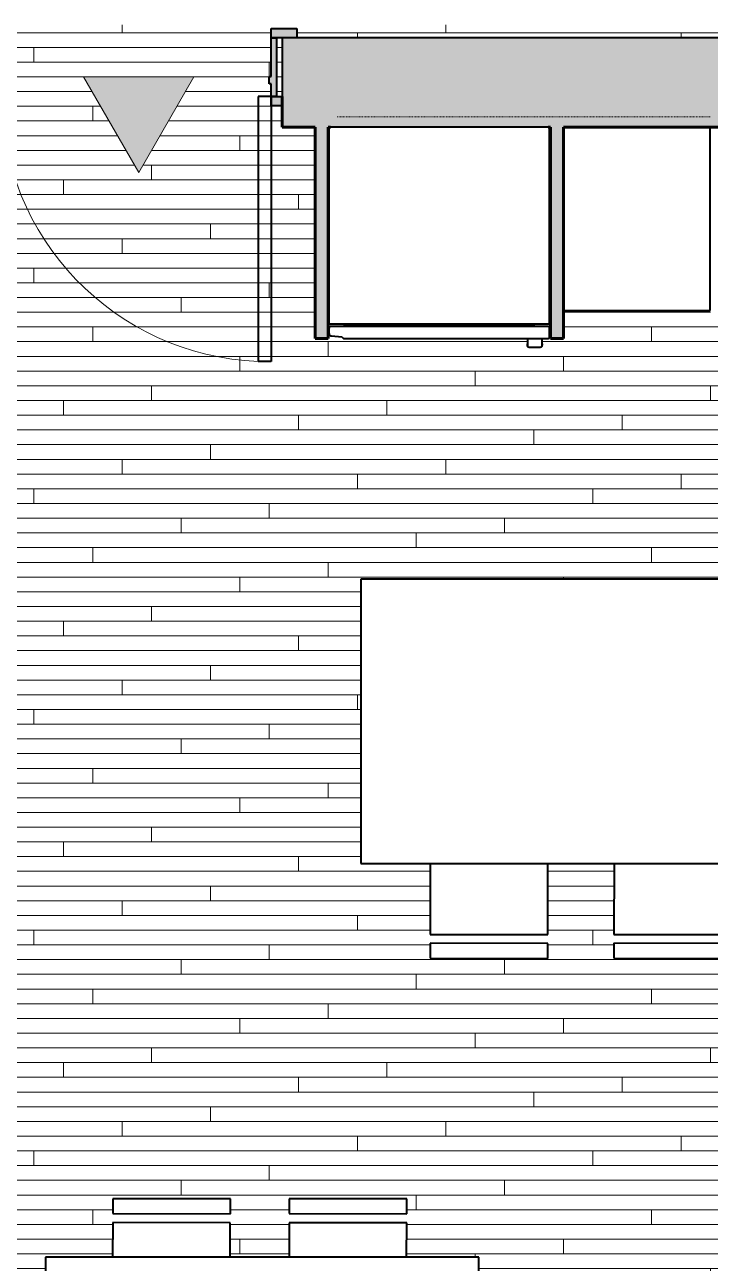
# Model space of a CAD drawing. Header units: inches. Extents: x 239 to 669, y -3424 to -2958.
# Drawn here: x 382.8 to 476, y -3126.5 to -2958.1 of the extents above; entities that cross this region are included whole.
import ezdxf

# ---------------------------------------------------------------- set-up
doc = ezdxf.new("R2010")
doc.units = ezdxf.units.IN
doc.header["$MEASUREMENT"] = 0
doc.linetypes.add('Hidden 1_16_', pattern=[0.09375, 0.0625, -0.03125])
for name, color, linetype, lineweight in [('A-DETL', 90, 'Continuous', 40), ('A-DETL-GENF', 92, 'Continuous', 9), ('A-DOOR', 31, 'Continuous', 40), ('A-DOOR-FRAM', 31, 'Continuous', 40), ('A-FLOR-PATT', 8, 'Continuous', 18), ('A-GENM', 13, 'Continuous', 40), ('A-WALL', 113, 'Continuous', 18), ('A-WALL-PATT', 111, 'Continuous', 18), ('I-FURN', 30, 'Continuous', 40), ('I-WALL', 2, 'Continuous', 40)]:
    doc.layers.add(name, color=color, linetype=linetype, lineweight=lineweight)

# ---------------------------------------------------------------- blocks, each defined once
blk = doc.blocks.new('counter 14 - counter 2-294870-UNIT 1')
at = {"layer": 'A-GENM', "color": 250}
for p, q in [((475.95, -2987.67), (475.95, -2962.75)), ((456.01, -2987.67), (475.95, -2987.67)), ((505.88, -2987.67), (525.07, -2987.67)), ((525.07, -2987.67), (525.07, -3047.57)), ((428.45, -3024.21), (428.45, -3062.87)), ((488.45, -3024.21), (428.45, -3024.21)), ((488.45, -3062.87), (488.45, -3024.21)), ((525.07, -3047.57), (550.12, -3047.57)), ((428.45, -3062.87), (488.45, -3062.87))]:
    blk.add_line(p, q, dxfattribs=at)
blk = doc.blocks.new('EMBARC Door - A - 36_ x 84_-255220-UNIT 1')
at = {"layer": 'A-DOOR-FRAM', "lineweight": 18}
h = blk.add_hatch(color=8, dxfattribs=at)
h.paths.add_polyline_path([(19.5, 4), (21.5, 4), (21.5, 5.25), (18, 5.25), (18, 4)], flags=0)
h.paths.add_polyline_path([(-19.5, 4), (-18, 4), (-18, 5.25), (-21.5, 5.25), (-21.5, 4)], flags=0)
h = blk.add_hatch(color=8, dxfattribs=at)
h.paths.add_polyline_path([(-18, -4), (-18, -2.25), (-17.75, -2.25), (-17.75, -1.25), (-18, -1.25), (-18, 4), (-18.75, 4), (-18.75, -4)], flags=0)
h.paths.add_polyline_path([(18.75, -4), (18.75, 4), (18, 4), (18, -1.25), (17.75, -1.25), (17.75, -2.25), (18, -2.25), (18, -4)], flags=0)
h = blk.add_hatch(color=8, dxfattribs=at)
h.paths.add_polyline_path([(-18, -5.25), (-18, -4), (-19.5, -4), (-19.5, -5.25)], flags=0)
h.paths.add_polyline_path([(19.5, -5.25), (19.5, -4), (18, -4), (18, -5.25)], flags=0)
at = {"layer": 'A-DOOR', "color": 250}
for p, q in [((16.25, -4), (16.25, -40)), ((18, -4), (16.25, -4)), ((18, -4), (18, -40)), ((18, -40), (16.25, -40))]:
    blk.add_line(p, q, dxfattribs=at)
at = {"layer": 'A-DOOR', "color": 8, "lineweight": 18}
blk.add_arc((17.73, -3.62), 36.41, 180, 267.6784, dxfattribs=at)
at = {"layer": 'A-DOOR-FRAM', "color": 250}
for p, q in [((-21.5, 4), (-21.5, 5.25)), ((-21.5, 5.25), (-18, 5.25)), ((-18, 5.25), (-18, 4)), ((18, 5.25), (21.5, 5.25)), ((18, 4), (18, 5.25)), ((21.5, 5.25), (21.5, 4)), ((-18, 4), (-19.5, 4)), ((-18.75, -4), (-18.75, 4)), ((-18.75, 4), (-18, 4)), ((-18, 4), (-18, -1.25)), ((19.5, 4), (18, 4)), ((18, 4), (18.75, 4)), ((18, -1.25), (18, 4)), ((18.75, 4), (18.75, -4)), ((-18, -1.25), (-17.75, -1.25)), ((-17.75, -1.25), (-17.75, -2.25)), ((17.75, -1.25), (18, -1.25)), ((17.75, -2.25), (17.75, -1.25)), ((-18, -2.25), (-18, -4)), ((-17.75, -2.25), (-18, -2.25)), ((18, -2.25), (17.75, -2.25)), ((18, -4), (18, -2.25)), ((-19.5, -4), (-18, -4)), ((-18, -4), (-18.75, -4)), ((-18, -4), (-18, -5.25)), ((18, -5.25), (18, -4)), ((18, -4), (19.5, -4)), ((18.75, -4), (18, -4)), ((-18, -5.25), (-19.5, -5.25)), ((19.5, -5.25), (18, -5.25))]:
    blk.add_line(p, q, dxfattribs=at)
blk = doc.blocks.new('30 inch Fridge - 30 inch Fridge-702118-UNIT 1')
at = {"layer": 'I-FURN', "color": 250}
for p, q in [((14.8, 0), (-14.8, 0)), ((-15, -0.2), (-15, -26.77)), ((15, -26.77), (15, -0.2)), ((-15, -26.77), (15, -26.77)), ((-12.99, -26.77), (-12.99, -26.85)), ((-12.99, -26.85), (-3.15, -26.85)), ((-3.15, -26.77), (-3.15, -26.85)), ((-3.15, -26.85), (-1.38, -26.85)), ((-1.38, -26.85), (-1.38, -26.77)), ((-1.38, -26.85), (12.99, -26.85)), ((12.99, -26.85), (12.99, -26.77)), ((-15, -27.32), (-15, -28.01)), ((14.8, -27.12), (-14.8, -27.12)), ((-14.64, -28.4), (-13.25, -28.52)), ((-13.25, -28.52), (-13.04, -28.74)), ((-12.99, -27.05), (-3.15, -27.05)), ((-12.99, -27.05), (-12.99, -27.12)), ((-3.15, -27.05), (-1.38, -27.05)), ((-3.15, -27.05), (-3.15, -27.12)), ((-1.38, -27.12), (-1.38, -27.05)), ((-1.38, -27.05), (12.99, -27.05)), ((12.99, -27.12), (12.99, -27.05)), ((15, -28.54), (15, -27.32)), ((-13.04, -28.74), (14.8, -28.74)), ((12.01, -28.74), (12.01, -29.46)), ((12.2, -29.92), (13.78, -29.92)), ((13.98, -29.46), (13.98, -28.74))]:
    blk.add_line(p, q, dxfattribs=at)
at = {"layer": 'I-FURN', "color": 250, "flags": 128}
for points in [[(12.01, -29.72), (12.01, -29.72), (12.01, -29.71), (12.01, -29.68), (12.01, -29.65), (12.01, -29.61), (12.01, -29.56), (12.01, -29.5), (12.01, -29.46)], [(12.01, -29.46), (12.01, -29.53), (12.01, -29.58), (12.01, -29.63), (12.01, -29.67), (12.01, -29.69), (12.01, -29.71), (12.01, -29.72), (12.01, -29.72)], [(12.01, -29.72), (12.01, -29.72), (12.01, -29.71), (12.01, -29.68), (12.01, -29.65), (12.01, -29.61), (12.01, -29.56), (12.01, -29.5), (12.01, -29.46)], [(12.01, -29.46), (12.01, -29.53), (12.01, -29.58), (12.01, -29.63), (12.01, -29.67), (12.01, -29.69), (12.01, -29.71), (12.01, -29.72), (12.01, -29.72)], [(12.03, -29.81), (12.02, -29.8), (12.02, -29.8), (12.02, -29.79), (12.02, -29.78), (12.01, -29.77), (12.01, -29.77), (12.01, -29.76), (12.01, -29.75), (12.01, -29.74), (12.01, -29.73), (12.01, -29.73), (12.01, -29.72)], [(12.03, -29.81), (12.02, -29.8), (12.02, -29.8), (12.02, -29.79), (12.02, -29.78), (12.01, -29.77), (12.01, -29.77), (12.01, -29.76), (12.01, -29.75), (12.01, -29.74), (12.01, -29.73), (12.01, -29.73), (12.01, -29.72)], [(12.14, -29.91), (12.14, -29.91), (12.13, -29.91), (12.12, -29.9), (12.11, -29.9), (12.11, -29.9), (12.1, -29.89), (12.09, -29.89), (12.09, -29.88), (12.08, -29.88), (12.07, -29.87), (12.07, -29.87), (12.06, -29.86), (12.06, -29.86), (12.05, -29.85), (12.05, -29.84), (12.04, -29.84), (12.04, -29.83), (12.03, -29.82)], [(12.14, -29.91), (12.14, -29.91), (12.13, -29.91), (12.12, -29.9), (12.11, -29.9), (12.11, -29.9), (12.1, -29.89), (12.09, -29.89), (12.09, -29.88), (12.08, -29.88), (12.07, -29.87), (12.07, -29.87), (12.06, -29.86), (12.06, -29.86), (12.05, -29.85), (12.05, -29.84), (12.04, -29.84), (12.04, -29.83), (12.03, -29.82)], [(13.9, -29.88), (13.89, -29.89), (13.89, -29.89), (13.88, -29.89), (13.87, -29.9), (13.87, -29.9), (13.86, -29.9), (13.85, -29.91), (13.84, -29.91), (13.84, -29.91), (13.83, -29.92), (13.82, -29.92), (13.81, -29.92), (13.81, -29.92)], [(13.9, -29.88), (13.89, -29.89), (13.89, -29.89), (13.88, -29.89), (13.87, -29.9), (13.87, -29.9), (13.86, -29.9), (13.85, -29.91), (13.84, -29.91), (13.84, -29.91), (13.83, -29.92), (13.82, -29.92), (13.81, -29.92), (13.81, -29.92)], [(13.97, -29.78), (13.97, -29.79), (13.96, -29.79), (13.96, -29.8), (13.96, -29.81), (13.95, -29.82), (13.95, -29.82), (13.95, -29.83), (13.94, -29.84), (13.94, -29.84), (13.93, -29.85)], [(13.97, -29.78), (13.97, -29.79), (13.96, -29.79), (13.96, -29.8), (13.96, -29.81), (13.95, -29.82), (13.95, -29.82), (13.95, -29.83), (13.94, -29.84), (13.94, -29.84), (13.93, -29.85)], [(13.98, -29.46), (13.98, -29.53), (13.98, -29.58), (13.98, -29.63), (13.98, -29.67)], [(13.98, -29.68), (13.98, -29.65), (13.98, -29.61), (13.98, -29.56), (13.98, -29.5), (13.98, -29.46)], [(13.98, -29.46), (13.98, -29.53), (13.98, -29.58), (13.98, -29.63), (13.98, -29.67)], [(13.98, -29.72), (13.98, -29.72), (13.98, -29.71), (13.98, -29.68), (13.98, -29.65), (13.98, -29.61), (13.98, -29.56), (13.98, -29.5), (13.98, -29.46)]]:
    blk.add_lwpolyline(points, dxfattribs=at)
at = {"layer": 'I-FURN', "color": 250}
for centre, radius, start, end in [((14.8, -0.2), 0.197, 360, 90), ((-14.8, -0.2), 0.197, 90, 180), ((-14.8, -27.32), 0.197, 90, 180), ((-14.8, -27.32), 0.197, 135, 180), ((-14.61, -28.01), 0.394, 180, 208.3333), ((-14.61, -28.01), 0.394, 180, 265), ((14.8, -27.32), 0.197, 0, 90), ((14.8, -28.54), 0.197, 270, 0), ((14.8, -27.32), 0.197, 0, 45), ((14.8, -28.54), 0.197, 315, 0)]:
    blk.add_arc(centre, radius, start, end, dxfattribs=at)
for points in [[(-12.99, -26.85), (-12.98, -26.85), (-12.97, -26.85), (-12.95, -26.86), (-12.94, -26.86), (-12.94, -26.87), (-12.93, -26.87), (-12.92, -26.88), (-12.92, -26.88), (-12.91, -26.89), (-12.91, -26.9), (-12.9, -26.91), (-12.9, -26.93), (-12.89, -26.95), (-12.9, -26.97), (-12.9, -26.99), (-12.91, -27), (-12.91, -27.01), (-12.92, -27.01), (-12.92, -27.02), (-12.93, -27.03), (-12.94, -27.03), (-12.95, -27.04), (-12.96, -27.04), (-12.97, -27.04), (-12.98, -27.05), (-12.99, -27.05)], [(-3.15, -26.85), (-3.16, -26.85), (-3.17, -26.85), (-3.19, -26.86), (-3.2, -26.86), (-3.2, -26.87), (-3.21, -26.87), (-3.22, -26.88), (-3.22, -26.88), (-3.23, -26.89), (-3.24, -26.9), (-3.24, -26.91), (-3.25, -26.93), (-3.25, -26.95), (-3.25, -26.97), (-3.24, -26.99), (-3.24, -27), (-3.23, -27.01), (-3.22, -27.01), (-3.22, -27.02), (-3.21, -27.03), (-3.2, -27.03), (-3.19, -27.04), (-3.19, -27.04), (-3.17, -27.04), (-3.16, -27.05), (-3.15, -27.05)], [(-1.38, -27.05), (-1.37, -27.05), (-1.36, -27.04), (-1.34, -27.04), (-1.33, -27.03), (-1.32, -27.03), (-1.32, -27.02), (-1.31, -27.02), (-1.3, -27.01), (-1.3, -27.01), (-1.29, -27), (-1.29, -26.99), (-1.28, -26.97), (-1.28, -26.95), (-1.28, -26.93), (-1.29, -26.91), (-1.29, -26.9), (-1.3, -26.89), (-1.3, -26.88), (-1.31, -26.88), (-1.32, -26.87), (-1.33, -26.86), (-1.33, -26.86), (-1.34, -26.86), (-1.36, -26.85), (-1.37, -26.85), (-1.38, -26.85)], [(12.99, -27.05), (12.98, -27.05), (12.97, -27.04), (12.95, -27.04), (12.94, -27.03), (12.94, -27.03), (12.93, -27.02), (12.92, -27.02), (12.92, -27.01), (12.91, -27.01), (12.91, -27), (12.9, -26.99), (12.9, -26.97), (12.89, -26.95), (12.9, -26.93), (12.9, -26.91), (12.91, -26.9), (12.91, -26.89), (12.92, -26.88), (12.92, -26.88), (12.93, -26.87), (12.94, -26.86), (12.95, -26.86), (12.96, -26.86), (12.97, -26.85), (12.98, -26.85), (12.99, -26.85)]]:
    blk.add_open_spline(points, degree=3, knots=[0, 0, 0, 0, 0.083333, 0.125, 0.166667, 0.1875, 0.208333, 0.25, 0.270833, 0.291667, 0.333333, 0.375, 0.416667, 0.5, 0.583333, 0.625, 0.666667, 0.708333, 0.729167, 0.75, 0.791667, 0.833333, 0.854167, 0.875, 0.916667, 1, 1, 1, 1], dxfattribs=at)
blk = doc.blocks.new('DINING CHAIR9 - DINING CHAIR-1574844-UNIT 1')
at = {"layer": 'I-FURN', "color": 250}
for p, q in [((376.76, -3117.51), (376.74, -3127.13)), ((392.73, -3127.15), (392.74, -3117.51)), ((376.74, -3127.13), (392.73, -3127.15)), ((376.75, -3128.35), (376.74, -3130.38)), ((392.74, -3128.38), (376.75, -3128.35)), ((392.74, -3130.4), (392.74, -3128.38)), ((376.74, -3130.38), (392.74, -3130.4))]:
    blk.add_line(p, q, dxfattribs=at)
blk = doc.blocks.new('DINING TABLE10 - DINING TABLE-1611956-UNIT 1')
at = {"layer": 'I-FURN', "color": 250}
for p, q in [((444.53, -3125.64), (385.6, -3125.64)), ((385.6, -3125.64), (385.6, -3157.21)), ((444.53, -3157.21), (444.53, -3125.64)), ((385.6, -3157.21), (444.53, -3157.21))]:
    blk.add_line(p, q, dxfattribs=at)
blk = doc.blocks.new('DINING CHAIR93 - DINING CHAIR-1612013-UNIT 1')
at = {"layer": 'I-FURN', "color": 250}
for p, q in [((434.77, -3069.73), (418.77, -3069.71)), ((418.77, -3069.71), (418.77, -3071.73)), ((434.77, -3071.75), (434.77, -3069.73)), ((418.77, -3071.73), (434.77, -3071.75)), ((434.75, -3072.98), (418.76, -3072.96)), ((418.76, -3072.96), (418.76, -3077.64)), ((434.74, -3077.64), (434.75, -3072.98))]:
    blk.add_line(p, q, dxfattribs=at)
blk = doc.blocks.new('DINING CHAIR95 - DINING CHAIR-1612051-UNIT 1')
at = {"layer": 'I-FURN', "color": 250}
for p, q in [((410.77, -3069.71), (394.77, -3069.7)), ((394.77, -3069.7), (394.77, -3071.72)), ((410.77, -3071.74), (410.77, -3069.71)), ((394.77, -3071.72), (410.77, -3071.74)), ((394.77, -3072.95), (394.76, -3077.64)), ((410.75, -3072.96), (394.77, -3072.95)), ((410.75, -3077.64), (410.75, -3072.96))]:
    blk.add_line(p, q, dxfattribs=at)
blk = doc.blocks.new('DINING CHAIR81 - DINING CHAIR-1804408-UNIT 1')
at = {"layer": 'I-FURN', "color": 250}
for p, q in [((401.76, -3117.51), (401.74, -3127.13)), ((417.73, -3127.15), (417.74, -3117.51)), ((401.74, -3127.13), (417.73, -3127.15)), ((401.75, -3128.35), (401.74, -3130.38)), ((417.74, -3128.38), (401.75, -3128.35)), ((417.74, -3130.4), (417.74, -3128.38)), ((401.74, -3130.38), (417.74, -3130.4))]:
    blk.add_line(p, q, dxfattribs=at)

msp = doc.modelspace()

# ---------------------------------------------------------------- hatches: boundary and pattern name
at = {"layer": 'A-DETL-GENF'}
msp.add_hatch(color=7, dxfattribs=at).paths.add_polyline_path([(398.25, -2978.19), (405.75, -2965.2), (390.75, -2965.2)], flags=0)
at = {"layer": 'A-FLOR-PATT', "lineweight": 9}
h = msp.add_hatch(dxfattribs=at)
h.set_pattern_fill('FP1_1', color=43, style=0, pattern_type=2)
h.set_pattern_definition([(0, (0, 0.8), (0, 2), []), (90, (0, 0.8), (-8, 8), [2, -28]), (90, (12, 4.8), (-8, 8), [2, -28])])
h.paths.add_polyline_path([(407.21, -3410.54), (457.63, -3410.54), (457.63, -3407.25), (407.21, -3407.25)], flags=0)
h.paths.add_polyline_path([(468.12, -3395.12), (469.37, -3395.12), (469.37, -3377.12), (468.12, -3377.12), (468.12, -3373.62), (469.37, -3373.62), (469.37, -3345.62), (468.12, -3345.62), (468.12, -3342.12), (469.37, -3342.12), (469.37, -3324.58), (468.12, -3324.58), (468.12, -3321.08), (470.75, -3321.08), (470.75, -3320.83), (471.75, -3320.83), (471.75, -3321.08), (475.37, -3321.08), (475.37, -3324.58), (474.12, -3324.58), (474.12, -3334.25), (517.12, -3334.25), (517.12, -3307.75), (515.87, -3307.75), (515.87, -3304.25), (519.5, -3304.25), (519.5, -3304), (520.5, -3304), (520.5, -3304.25), (521.87, -3304.25), (521.87, -3276.25), (520.5, -3276.25), (520.5, -3276.5), (519.5, -3276.5), (519.5, -3276.25), (515.87, -3276.25), (515.87, -3272.75), (517.12, -3272.75), (517.12, -3261.5), (515.87, -3261.5), (515.87, -3258), (519.5, -3258), (519.5, -3257.75), (520.5, -3257.75), (520.5, -3258), (523.12, -3258), (523.12, -3261.5), (521.87, -3261.5), (521.87, -3265.5), (645.12, -3265.5), (645.12, -3125.75), (554.25, -3125.75), (554.25, -3129.75), (550.5, -3129.75), (550.5, -3132.5), (545.75, -3132.5), (545.75, -3129.75), (521.87, -3129.75), (521.87, -3192.21), (534.25, -3192.21), (534.25, -3200.08), (545.75, -3200.08), (545.75, -3180.5), (550.5, -3180.5), (550.5, -3204.83), (521.87, -3204.83), (521.87, -3222.5), (523.12, -3222.5), (523.12, -3226), (520.5, -3226), (520.5, -3226.25), (519.5, -3226.25), (519.5, -3226), (515.87, -3226), (515.87, -3222.5), (517.12, -3222.5), (517.12, -3092.25), (520.34, -3092.25), (520.34, -3091), (523.84, -3091), (523.84, -3093.62), (524.09, -3093.62), (524.09, -3094.62), (523.84, -3094.62), (523.84, -3098.25), (521.87, -3098.25), (521.87, -3125), (550.12, -3125), (550.12, -3098.25), (547.84, -3098.25), (547.84, -3094.62), (547.59, -3094.62), (547.59, -3093.62), (547.84, -3093.62), (547.84, -3091), (550.12, -3091), (550.12, -3056.84), (525.07, -3056.84), (525.07, -2996.94), (505.88, -2996.94), (505.88, -2998.39), (504.63, -2999.39), (504.13, -2999.39), (502.7, -3000.83), (479.2, -3000.83), (477.76, -2999.39), (477.26, -2999.39), (476.01, -2998.39), (476.01, -2972.02), (475.95, -2972.02), (475.95, -2996.94), (456.01, -2996.94), (456.01, -3000.76), (454.26, -3000.76), (454.26, -2972.02), (454.04, -2972.04), (454.11, -2972.12), (454.13, -2972.21), (454.13, -2998.79), (452.13, -2998.79), (452.1, -2998.87), (452.04, -2998.91), (452.03, -2998.99), (452.08, -2999.05), (452.13, -2999.06), (452.13, -2999.14), (454.04, -2999.17), (454.08, -2999.2), (454.13, -2999.34), (454.13, -3000.56), (454.04, -3000.73), (453.94, -3000.76), (453.11, -3000.76), (453.08, -3001.79), (453.07, -3001.81), (453.03, -3001.89), (452.91, -3001.94), (451.29, -3001.93), (451.2, -3001.83), (451.17, -3001.81), (451.14, -3000.76), (426.1, -3000.76), (425.88, -3000.54), (424.4, -3000.4), (424.24, -3000.29), (424.18, -3000.21), (424.13, -3000.02), (424.13, -2999.34), (424.23, -2999.17), (424.33, -2999.14), (426.14, -2999.14), (426.17, -2999.06), (426.23, -2999.01), (426.24, -2998.94), (426.19, -2998.88), (426.14, -2998.87), (426.14, -2998.79), (424.13, -2998.79), (424.13, -2972.21), (424.23, -2972.04), (424.23, -2972.02), (424.01, -2972.02), (424.01, -3000.76), (422.26, -3000.76), (422.26, -2972.02), (417.75, -2972.02), (417.75, -2969.14), (416.25, -2969.14), (416.25, -2966.14), (416, -2966.14), (416, -2965.14), (416.25, -2965.14), (416.25, -2958.64), (419.75, -2958.64), (419.75, -2959.89), (553, -2959.89), (553, -2958.12), (315.11, -2958.12), (315.11, -2959.89), (376.75, -2959.89), (376.75, -2958.64), (380.25, -2958.64), (380.25, -2965.14), (380.5, -2965.14), (380.5, -2966.14), (380.25, -2966.14), (380.25, -2969.14), (378.75, -2969.14), (378.75, -2972.02), (304.82, -2972.02), (255.37, -3023.46), (255.37, -3103), (315.62, -3163.25), (315.62, -3189.71), (391.29, -3189.71), (391.29, -3186.96), (474.12, -3186.96), (474.12, -3217.83), (469.37, -3217.83), (469.37, -3204.21), (445.29, -3204.21), (445.29, -3208.21), (428.37, -3208.21), (428.37, -3278.83), (469.37, -3278.83), (469.37, -3277.83), (474.12, -3277.83), (474.12, -3285.58), (475.37, -3285.58), (475.37, -3289.08), (471.75, -3289.08), (471.75, -3289.33), (470.75, -3289.33), (470.75, -3289.08), (468.12, -3289.08), (468.12, -3285.58), (469.37, -3285.58), (469.37, -3283.58), (423.62, -3283.58), (423.62, -3237.96), (400.56, -3237.96), (400.56, -3233.21), (423.62, -3233.21), (423.62, -3208.21), (393.79, -3208.21), (393.79, -3206.71), (315.62, -3206.71), (315.62, -3210.46), (309.67, -3216.41), (326.47, -3233.21), (340.56, -3233.21), (340.56, -3237.96), (324.5, -3237.96), (306.31, -3219.77), (263.29, -3262.78), (263.29, -3340.33), (315.62, -3392.65), (315.62, -3395.12), (319.45, -3395.12), (319.45, -3382.12), (332.45, -3382.12), (332.45, -3395.12), (333.45, -3395.12), (333.45, -3315.12), (411.45, -3315.12), (411.45, -3395.12), (412.45, -3395.12), (412.45, -3382.12), (425.45, -3382.12), (425.45, -3395.12), (454.41, -3395.12)], flags=0)
h.paths.add_polyline_path([(474.12, -3322.58), (474.12, -3321.83), (469.37, -3321.83), (469.37, -3322.58), (471.75, -3322.58)], flags=0)
h.paths.add_polyline_path([(517.12, -3305.75), (521.87, -3305.75), (521.87, -3305), (517.12, -3305)], flags=0)
h.paths.add_polyline_path([(471.75, -3288.33), (474.12, -3288.33), (474.12, -3287.58), (469.37, -3287.58), (469.37, -3288.33), (470.75, -3288.33)], flags=0)
h.paths.add_polyline_path([(454.41, -3275.89), (432.22, -3275.89), (432.22, -3246.89), (463.22, -3246.89), (463.22, -3275.89)], flags=0)
h.paths.add_polyline_path([(519.5, -3275.5), (521.87, -3275.5), (521.87, -3274.75), (517.12, -3274.75), (517.12, -3275.5)], flags=0)
h.paths.add_polyline_path([(629.98, -3264.26), (570.11, -3264.26), (570.11, -3185.26), (630.11, -3185.26), (630.11, -3264.26)], flags=0)
h.paths.add_polyline_path([(633.11, -3263.37), (633.11, -3250.37), (642.11, -3250.37), (642.11, -3263.37), (633.25, -3263.37)], flags=0)
h.paths.add_polyline_path([(567.11, -3263.37), (558.11, -3263.37), (558.11, -3250.37), (567.11, -3250.37), (567.11, -3263.26)], flags=0)
h.paths.add_polyline_path([(519.5, -3259.5), (521.87, -3259.5), (521.87, -3258.75), (517.12, -3258.75), (517.12, -3259.5)], flags=0)
h.paths.add_polyline_path([(454.41, -3236.48), (432.5, -3236.48), (432.5, -3212.48), (456.5, -3212.48), (456.5, -3236.48)], flags=0)
h.paths.add_polyline_path([(519.5, -3225.25), (521.87, -3225.25), (521.87, -3224.5), (517.12, -3224.5), (517.12, -3225.25)], flags=0)
h.paths.add_polyline_path([(418.73, -3165.21), (418.73, -3163.19), (434.73, -3163.19), (434.71, -3165.21)], flags=0)
h.paths.add_polyline_path([(394.73, -3165.2), (394.73, -3163.17), (410.73, -3163.15), (410.71, -3165.17)], flags=0)
h.paths.add_polyline_path([(418.73, -3161.96), (418.72, -3161.96), (418.72, -3157.21), (410.7, -3157.21), (410.71, -3161.92), (394.72, -3161.95), (394.71, -3157.21), (385.6, -3157.21), (385.6, -3149.45), (380.73, -3149.45), (380.73, -3133.47), (385.6, -3133.47), (385.6, -3125.64), (394.71, -3125.64), (394.72, -3120.95), (410.7, -3120.96), (410.72, -3125.64), (418.71, -3125.64), (418.71, -3120.96), (434.7, -3120.98), (434.72, -3125.64), (444.53, -3125.64), (444.53, -3133.45), (449.28, -3133.45), (449.28, -3149.44), (444.53, -3149.44), (444.53, -3157.21), (434.71, -3157.21), (434.71, -3161.96)], flags=0)
h.paths.add_polyline_path([(377.48, -3149.47), (377.48, -3133.47), (379.5, -3133.47), (379.5, -3149.47)], flags=0)
h.paths.add_polyline_path([(450.5, -3149.45), (450.5, -3133.46), (452.53, -3133.46), (452.53, -3149.45)], flags=0)
h.paths.add_polyline_path([(434.72, -3119.75), (418.72, -3119.73), (418.72, -3117.71), (434.72, -3117.73)], flags=0)
h.paths.add_polyline_path([(410.72, -3119.74), (394.72, -3119.72), (394.73, -3117.7), (410.72, -3117.71)], flags=0)
h.paths.add_polyline_path([(328.94, -3107.54), (282.12, -3107.54), (282.12, -3096.1), (281.81, -3095.5), (281.27, -3094.07), (280.95, -3092.6), (280.84, -3091.13), (280.95, -3089.69), (281.25, -3088.31), (281.68, -3086.99), (282.12, -3085.95), (282.12, -3013.15), (357.17, -3013.15), (357.17, -3017.04), (374.42, -3017.04), (374.42, -3103.04), (357.17, -3103.04), (357.17, -3107.54), (344.42, -3107.54)], flags=0)
h.paths.add_polyline_path([(523.09, -3097), (523.09, -3092.25), (522.34, -3092.25), (522.34, -3097)], flags=0)
h.paths.add_polyline_path([(548.59, -3097), (549.34, -3097), (549.34, -3092.25), (548.59, -3092.25), (548.59, -3094.62)], flags=0)
h.paths.add_polyline_path([(478.88, -3085.03), (462.88, -3085.01), (462.89, -3082.99), (478.88, -3083.01), (478.88, -3085.03)], flags=0)
h.paths.add_polyline_path([(453.88, -3085.03), (437.88, -3085.01), (437.89, -3082.99), (453.88, -3083.01), (453.88, -3084.26)], flags=0)
h.paths.add_polyline_path([(478.87, -3081.78), (462.88, -3081.76), (462.88, -3072.14), (453.88, -3072.14), (453.87, -3081.78), (437.88, -3081.76), (437.88, -3072.14), (428.45, -3072.14), (428.45, -3033.48), (488.45, -3033.48), (488.45, -3072.14), (478.88, -3072.14), (478.88, -3074.53)], flags=0)
h.paths.add_polyline_path([(490.18, -2999.83), (500.88, -2999.83), (501.6, -2999.64), (501.85, -2999.39), (480.05, -2999.39), (480.29, -2999.64), (481.01, -2999.83)], flags=0)
h.paths.add_polyline_path([(398.25, -2978.19), (390.75, -2965.2), (405.75, -2965.2), (401.81, -2972.02)], flags=0)
h.paths.add_polyline_path([(417, -2967.89), (417.75, -2967.89), (417.75, -2959.89), (417, -2959.89), (417, -2967.81)], flags=0)
h.paths.add_polyline_path([(379.5, -2967.89), (379.5, -2959.89), (378.75, -2959.89), (378.75, -2967.89)], flags=0)
at = {"layer": 'A-WALL-PATT'}
h = msp.add_hatch(color=8, dxfattribs=at)
h.paths.add_polyline_path([(550.12, -2967.89), (554.25, -2967.89), (554.25, -2959.89), (417.75, -2959.89), (417.75, -2967.89), (525.94, -2967.89)], flags=0)
h.paths.add_polyline_path([(315.11, -2967.89), (378.75, -2967.89), (378.75, -2959.89), (315.11, -2959.89), (315.11, -2960.68), (309.99, -2960.68), (303.06, -2967.89), (311.33, -2967.89)], flags=0)
h = msp.add_hatch(color=8, dxfattribs=at)
h.paths.add_polyline_path([(508.06, -2972.02), (550.12, -2972.02), (550.12, -2967.89), (417.75, -2967.89), (417.75, -2972.02), (490.18, -2972.02)], flags=0)
h.paths.add_polyline_path([(378.75, -2972.02), (378.75, -2967.89), (308.79, -2967.89), (304.82, -2972.02), (311.33, -2972.02)], flags=0)
for points in [[(424.01, -3000.76), (424.01, -2972.02), (422.26, -2972.02), (422.26, -3000.76), (423.11, -3000.76)], [(454.41, -3000.76), (456.01, -3000.76), (456.01, -2972.02), (454.26, -2972.02), (454.26, -3000.76)]]:
    msp.add_hatch(color=8, dxfattribs=at).paths.add_polyline_path(points, flags=0)

# ---------------------------------------------------------------- linework, layer by layer
at = {"layer": 'A-DETL', "lineweight": 9}
for p, q in [((390.75, -2965.2), (398.25, -2978.19)), ((405.75, -2965.2), (390.75, -2965.2)), ((398.25, -2978.19), (405.75, -2965.2))]:
    msp.add_line(p, q, dxfattribs=at)
at = {"layer": 'A-DETL', "linetype": 'Hidden 1_16_', "lineweight": 9}
msp.add_line((425.25, -2970.62), (475.95, -2970.62), dxfattribs=at)
at = {"layer": 'A-WALL', "color": 250, "lineweight": 40}
for p, q in [((554.25, -2959.89), (417.75, -2959.89)), ((417.75, -2959.89), (417.75, -2967.89))]:
    msp.add_line(p, q, dxfattribs=at)
at = {"layer": 'I-WALL', "color": 10, "lineweight": 60}
for p, q in [((417.75, -2967.89), (417.75, -2972.02)), ((417.75, -2972.02), (422.26, -2972.02)), ((422.26, -2972.02), (422.26, -3000.76)), ((424.01, -2972.02), (424.33, -2972.02)), ((424.01, -3000.76), (424.01, -2972.02)), ((453.94, -2972.02), (454.26, -2972.02)), ((454.26, -2972.02), (454.26, -3000.76)), ((456.01, -3000.76), (456.01, -2972.02)), ((456.01, -2972.02), (550.12, -2972.02)), ((422.26, -3000.76), (424.01, -3000.76)), ((454.26, -3000.76), (456.01, -3000.76))]:
    msp.add_line(p, q, dxfattribs=at)

# ---------------------------------------------------------------- block references
at = {"layer": 'A-DOOR', "color": 50, "lineweight": 18}
msp.add_blockref('EMBARC Door - A - 36_ x 84_-255220-UNIT 1', (398.25, -2963.89), dxfattribs=at)
at = {"layer": 'A-GENM', "color": 250}
msp.add_blockref('counter 14 - counter 2-294870-UNIT 1', (0, -9.27), dxfattribs=at)
at = {"layer": 'I-FURN', "color": 250}
for name, p in [('30 inch Fridge - 30 inch Fridge-702118-UNIT 1', (439.13, -2972.02)), ('DINING CHAIR9 - DINING CHAIR-1574844-UNIT 1', (61.14, 45.37)), ('DINING CHAIR81 - DINING CHAIR-1804408-UNIT 1', (61.14, 45.37)), ('DINING CHAIR95 - DINING CHAIR-1612051-UNIT 1', (-0.05, -48)), ('DINING CHAIR93 - DINING CHAIR-1612013-UNIT 1', (-0.05, -48)), ('DINING TABLE10 - DINING TABLE-1611956-UNIT 1', (0, 0))]:
    msp.add_blockref(name, p, dxfattribs=at)

doc.saveas('drawing.dxf')
